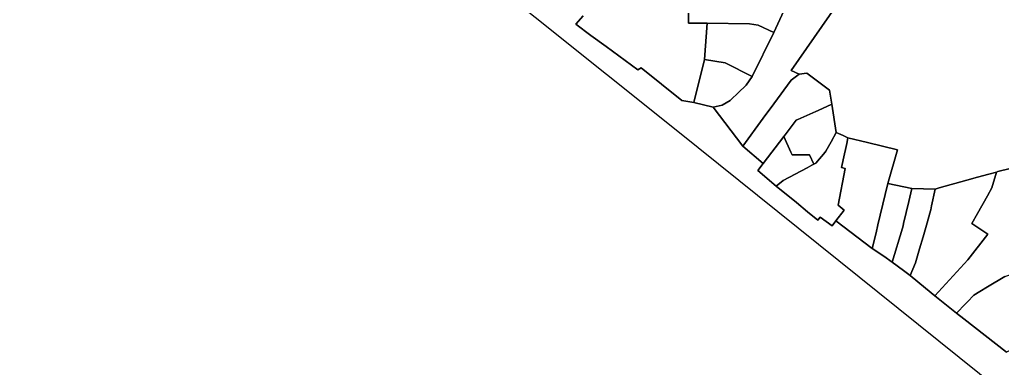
# Model space of a CAD drawing. Header units: inches. Extents: x 469561 to 471650, y 1000291 to 1003909.
# Drawn here: x 470354.3 to 470656, y 1000615.2 to 1000722.3 of the extents above; entities that cross this region are included whole.
import ezdxf

# ---------------------------------------------------------------- set-up
doc = ezdxf.new("R2010")
doc.units = ezdxf.units.IN
doc.header["$MEASUREMENT"] = 0
doc.layers.add('Gulele_10_08_New_Parcel', color=7, linetype='Continuous')

msp = doc.modelspace()

# ---------------------------------------------------------------- linework, layer by layer
at = {"layer": 'Gulele_10_08_New_Parcel'}
for points in [[(470870.5715, 1000435.4985), (470556.3433, 1000687.9273), (470181.9868, 1000987.1985)], [(470662.2097, 1000677.4942), (470654.6383, 1000675.6203), (470654.1977, 1000675.5112), (470651.8029, 1000674.8478), (470648.3278, 1000673.8851), (470645.0837, 1000672.9864), (470636.6028, 1000670.6369), (470635.3057, 1000670.2776), (470631.7634, 1000670.3733), (470628.2212, 1000670.469), (470620.8176, 1000672.0008), (470623.7535, 1000682.2766), (470614.6152, 1000684.5314), (470608.5746, 1000686.0219), (470607.1313, 1000686.6724), (470604.9891, 1000687.6378), (470603.6488, 1000696.3179), (470602.9467, 1000700.658), (470595.9261, 1000705.8278), (470593.5645, 1000705.5725), (470591.203, 1000706.7213), (470617.0519, 1000743.9309), (470647.3685, 1000782.6085), (470667.7923, 1000805.9044)], [(470617.0519, 1000743.9309), (470591.203, 1000706.7213), (470593.5645, 1000705.5725), (470591.1392, 1000703.7215), (470585.7972, 1000696.4307), (470582.595, 1000692.0603), (470576.2681, 1000683.4254), (470567.2042, 1000695.4332), (470569.9256, 1000695.9986), (470572.4312, 1000697.4534), (470572.7464, 1000697.7531), (470574.9285, 1000699.828), (470577.3614, 1000702.1413), (470579.1361, 1000704.8824), (470585.848, 1000718.3061), (470589.5659, 1000726.3077)], [(470559.5801, 1000732.3696), (470559.6609, 1000721.2158), (470565.3997, 1000721.1663), (470564.5104, 1000710.062), (470561.2774, 1000696.8877), (470557.5511, 1000697.5038), (470545.0622, 1000707.5149), (470544.0842, 1000706.9127), (470534.3762, 1000714.0296), (470529.7118, 1000717.4492), (470525.0123, 1000720.8944), (470527.2879, 1000723.413)], [(470527.2879, 1000723.413), (470525.0123, 1000720.8944), (470529.7118, 1000717.4492), (470534.3762, 1000714.0296), (470544.0842, 1000706.9127), (470545.0622, 1000707.5149), (470557.5511, 1000697.5038), (470561.2774, 1000696.8877), (470567.2042, 1000695.4332), (470576.2681, 1000683.4254), (470582.566, 1000678.1104), (470580.9273, 1000675.9579), (470586.5439, 1000671.1711), (470592.7592, 1000666.1077), (470596.2162, 1000663.2912), (470599.3828, 1000660.7115), (470600.1008, 1000661.6752), (470603.7193, 1000658.9793), (470604.8615, 1000660.5124), (470616.0593, 1000652.0793), (470619.5874, 1000649.6472), (470622.1579, 1000647.8752), (470625.6598, 1000645.2691), (470627.6468, 1000643.7904), (470632.3941, 1000639.8809), (470635.2419, 1000637.5357), (470639.3234, 1000634.2705), (470641.9434, 1000632.1744), (470644.1948, 1000630.4108), (470657.2613, 1000620.1754)], [(470656.6869, 1000643.4713), (470651.4415, 1000640.2678), (470649.016, 1000638.7864), (470647.177, 1000637.6633), (470645.3025, 1000635.6974), (470644.6896, 1000635.0546), (470641.9434, 1000632.1744), (470639.3234, 1000634.2705), (470635.2419, 1000637.5357), (470645.39, 1000648.5773), (470651.5171, 1000656.4277), (470646.6026, 1000659.6827), (470648.3218, 1000662.7311), (470651.4334, 1000668.2486), (470652.7936, 1000670.6605), (470654.1977, 1000675.5112), (470654.6383, 1000675.6203), (470662.2097, 1000677.4942)]]:
    msp.add_lwpolyline(points, dxfattribs=at)
for points in [[(470559.5801, 1000732.3696), (470565.4538, 1000732.6579), (470573.4251, 1000733.0491), (470575.1621, 1000733.1343), (470577.6607, 1000733.257), (470585.52, 1000733.6427), (470592.3793, 1000733.9793), (470591.3441, 1000729.7024), (470589.5659, 1000726.3077), (470585.848, 1000718.3061), (470580.9985, 1000720.5692), (470578.4122, 1000721.0542), (470565.3997, 1000721.1663), (470559.6609, 1000721.2158)], [(470564.5104, 1000710.062), (470565.3997, 1000721.1663), (470578.4122, 1000721.0542), (470580.9985, 1000720.5692), (470585.848, 1000718.3061), (470579.1361, 1000704.8824), (470570.8494, 1000709.0257)], [(470561.2774, 1000696.8877), (470564.5104, 1000710.062), (470570.8494, 1000709.0257), (470579.1361, 1000704.8824), (470577.3614, 1000702.1413), (470574.9285, 1000699.828), (470572.7464, 1000697.7531), (470572.4312, 1000697.4534), (470569.9256, 1000695.9986), (470567.2042, 1000695.4332)], [(470576.2681, 1000683.4254), (470582.595, 1000692.0603), (470585.7972, 1000696.4307), (470591.1392, 1000703.7215), (470593.5645, 1000705.5725), (470595.9261, 1000705.8278), (470602.9467, 1000700.658), (470603.6488, 1000696.3179), (470599.4077, 1000694.433), (470598.7015, 1000694.1191), (470593.1991, 1000691.6737), (470592.9093, 1000691.5449), (470592.7348, 1000691.4673), (470589.3001, 1000686.9557), (470588.8584, 1000686.3755), (470582.566, 1000678.1104)], [(470588.8584, 1000686.3755), (470589.3001, 1000686.9557), (470592.7348, 1000691.4673), (470592.9093, 1000691.5449), (470593.1991, 1000691.6737), (470598.7015, 1000694.1191), (470599.4077, 1000694.433), (470603.6488, 1000696.3179), (470604.9891, 1000687.6378), (470603.4178, 1000684.7652), (470601.8393, 1000681.8793), (470601.617, 1000681.6252), (470598.6893, 1000678.2793), (470598.1189, 1000677.954), (470596.7761, 1000680.7607), (470595.2801, 1000680.772), (470591.4157, 1000680.8013), (470591.0448, 1000681.6098)], [(470586.5439, 1000671.1711), (470588.6501, 1000672.9582), (470592.3901, 1000674.887), (470596.0593, 1000676.7793), (470597.4641, 1000677.5806), (470598.1189, 1000677.954), (470598.6893, 1000678.2793), (470601.617, 1000681.6252), (470601.8393, 1000681.8793), (470603.4178, 1000684.7652), (470604.9891, 1000687.6378), (470607.1313, 1000686.6724), (470608.5746, 1000686.0219), (470608.2493, 1000684.2793), (470607.8465, 1000682.4079), (470607.5607, 1000681.0802), (470606.6537, 1000676.8661), (470607.7267, 1000676.5836), (470605.5808, 1000665.3402), (470607.4093, 1000663.7793), (470604.8615, 1000660.5124), (470603.7193, 1000658.9793), (470600.1008, 1000661.6752), (470599.3828, 1000660.7115), (470596.2162, 1000663.2912), (470592.7592, 1000666.1077)], [(470580.9273, 1000675.9579), (470582.566, 1000678.1104), (470588.8584, 1000686.3755), (470591.0448, 1000681.6098), (470591.4157, 1000680.8013), (470595.2801, 1000680.772), (470596.7761, 1000680.7607), (470598.1189, 1000677.954), (470597.4641, 1000677.5806), (470596.0593, 1000676.7793), (470592.3901, 1000674.887), (470588.6501, 1000672.9582), (470586.5439, 1000671.1711)], [(470604.8615, 1000660.5124), (470607.4093, 1000663.7793), (470605.5808, 1000665.3402), (470607.7267, 1000676.5836), (470606.6537, 1000676.8661), (470607.5607, 1000681.0802), (470607.8465, 1000682.4079), (470608.2493, 1000684.2793), (470608.5746, 1000686.0219), (470614.6152, 1000684.5314), (470623.7535, 1000682.2766), (470620.8176, 1000672.0008), (470619.9979, 1000668.5688), (470617.774, 1000659.2584), (470617.2028, 1000656.8668), (470616.0593, 1000652.0793)], [(470645.39, 1000648.5773), (470635.2419, 1000637.5357), (470632.3941, 1000639.8809), (470627.6468, 1000643.7904), (470629.3242, 1000647.6505), (470629.5408, 1000648.3937), (470630.5692, 1000651.9225), (470631.6349, 1000655.5792), (470632.6885, 1000659.1944), (470633.9654, 1000663.576), (470634.0329, 1000663.9133), (470634.279, 1000665.1437), (470635.3057, 1000670.2776), (470636.6028, 1000670.6369), (470645.0837, 1000672.9864), (470648.3278, 1000673.8851), (470651.8029, 1000674.8478), (470654.1977, 1000675.5112), (470652.7936, 1000670.6605), (470651.4334, 1000668.2486), (470648.3218, 1000662.7311), (470646.6026, 1000659.6827), (470651.5171, 1000656.4277)], [(470616.0593, 1000652.0793), (470617.2028, 1000656.8668), (470617.774, 1000659.2584), (470619.9979, 1000668.5688), (470620.8176, 1000672.0008), (470628.2212, 1000670.469), (470627.2659, 1000666.4364), (470625.6729, 1000659.712), (470625.4993, 1000658.9793), (470625.285, 1000658.2672), (470622.1579, 1000647.8752), (470619.5874, 1000649.6472)], [(470629.3242, 1000647.6505), (470627.6468, 1000643.7904), (470625.6598, 1000645.2691), (470622.1579, 1000647.8752), (470625.285, 1000658.2672), (470625.4993, 1000658.9793), (470625.6729, 1000659.712), (470627.2659, 1000666.4364), (470628.2212, 1000670.469), (470631.7634, 1000670.3733), (470635.3057, 1000670.2776), (470634.279, 1000665.1437), (470634.0329, 1000663.9133), (470633.9654, 1000663.576), (470632.6885, 1000659.1944), (470631.6349, 1000655.5792), (470630.5692, 1000651.9225), (470629.5408, 1000648.3937)], [(470641.9434, 1000632.1744), (470644.6896, 1000635.0546), (470645.3025, 1000635.6974), (470647.177, 1000637.6633), (470649.016, 1000638.7864), (470651.4415, 1000640.2678), (470656.6869, 1000643.4713), (470674.9908, 1000649.4252), (470681.1616, 1000632.1577), (470677.6293, 1000630.3868), (470672.3534, 1000627.7417), (470671.6103, 1000627.3692), (470667.8176, 1000625.4678), (470657.2613, 1000620.1754), (470644.1948, 1000630.4108)]]:
    msp.add_lwpolyline(points, close=True, dxfattribs=at)

doc.saveas('drawing.dxf')
